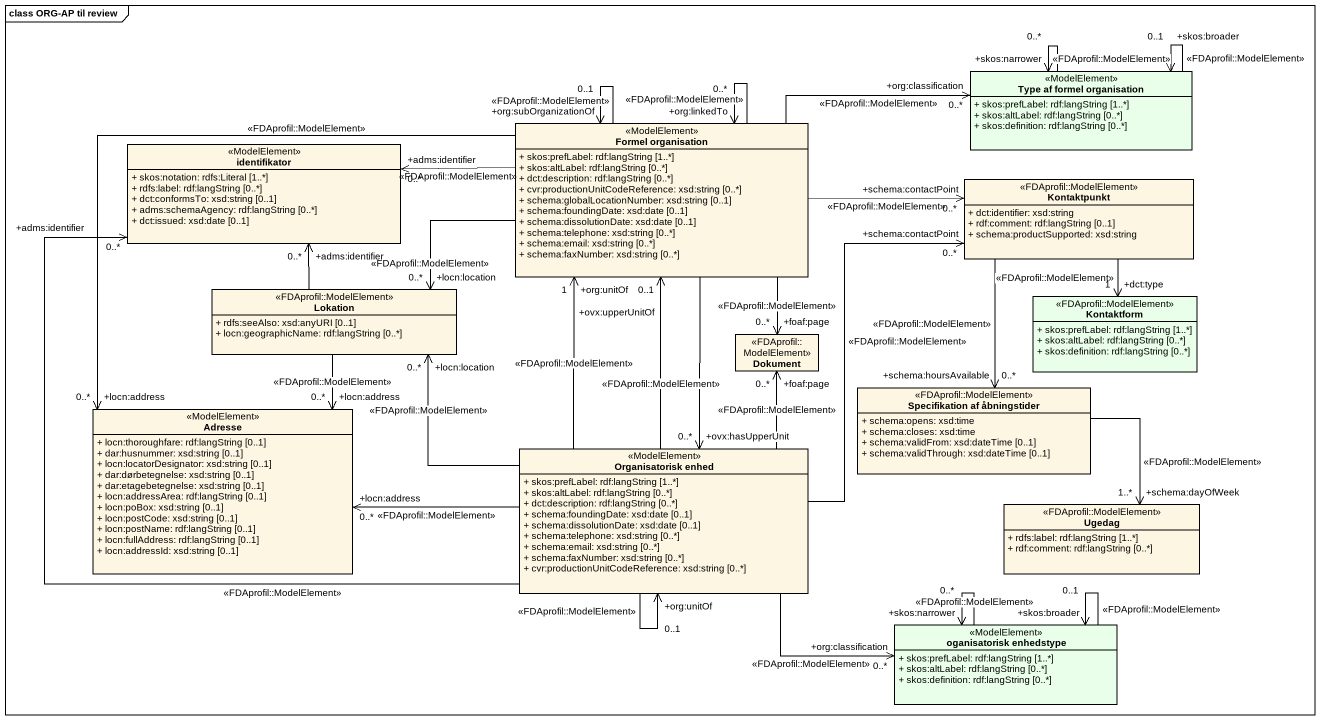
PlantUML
@startuml
mainframe class ORG-AP til review
hide circle
hide empty members
skinparam classAttributeIconSize 0
class "Type af formel organisation" as Type_af_formel_organisation <<ModelElement>> #E9FFE9 {
  + skos:prefLabel: rdf:langString [1..*]
  + skos:altLabel: rdf:langString [0..*]
  + skos:definition: rdf:langString [0..*]
}
class "Formel organisation" as Formel_organisation <<ModelElement>> {
  + skos:prefLabel: rdf:langString [1..*]
  + skos:altLabel: rdf:langString [0..*]
  + dct:description: rdf:langString [0..*]
  + cvr:productionUnitCodeReference: xsd:string [0..*]
  + schema:globalLocationNumber: xsd:string [0..1]
  + schema:foundingDate: xsd:date [0..1]
  + schema:dissolutionDate: xsd:date [0..1]
  + schema:telephone: xsd:string [0..*]
  + schema:email: xsd:string [0..*]
  + schema:faxNumber: xsd:string [0..*]
}
class identifikator <<ModelElement>> {
  + skos:notation: rdfs:Literal [1..*]
  + rdfs:label: rdf:langString [0..*]
  + dct:conformsTo: xsd:string [0..1]
  + adms:schemaAgency: rdf:langString [0..*]
  + dct:issued: xsd:date [0..1]
}
class Kontaktpunkt <<FDAprofil::ModelElement>> {
  + dct:identifier: xsd:string
  + rdf:comment: rdf:langString [0..1]
  + schema:productSupported: xsd:string
}
class Lokation <<FDAprofil::ModelElement>> {
  + rdfs:seeAlso: xsd:anyURI [0..1]
  + locn:geographicName: rdf:langString [0..*]
}
class Kontaktform <<FDAprofil::ModelElement>> #E9FFE9 {
  + skos:prefLabel: rdf:langString [1..*]
  + skos:altLabel: rdf:langString [0..*]
  + skos:definition: rdf:langString [0..*]
}
class Dokument <<FDAprofil::ModelElement>>
class "Specifikation af åbningstider" as Specifikation_af <<FDAprofil::ModelElement>> {
  + schema:opens: xsd:time
  + schema:closes: xsd:time
  + schema:validFrom: xsd:dateTime [0..1]
  + schema:validThrough: xsd:dateTime [0..1]
}
class Adresse <<ModelElement>> {
  + locn:thoroughfare: rdf:langString [0..1]
  + dar:husnummer: xsd:string [0..1]
  + locn:locatorDesignator: xsd:string [0..1]
  + dar:dørbetegnelse: xsd:string [0..1]
  + dar:etagebetegnelse: xsd:string [0..1]
  + locn:addressArea: rdf:langString [0..1]
  + locn:poBox: xsd:string [0..1]
  + locn:postCode: xsd:string [0..1]
  + locn:postName: rdf:langString [0..1]
  + locn:fullAddress: rdf:langString [0..1]
  + locn:addressId: xsd:string [0..1]
}
class "Organisatorisk enhed" as Organisatorisk_enhed <<ModelElement>> {
  + skos:prefLabel: rdf:langString [1..*]
  + skos:altLabel: rdf:langString [0..*]
  + dct:description: rdf:langString [0..*]
  + schema:foundingDate: xsd:date [0..1]
  + schema:dissolutionDate: xsd:date [0..1]
  + schema:telephone: xsd:string [0..*]
  + schema:email: xsd:string [0..*]
  + schema:faxNumber: xsd:string [0..*]
  + cvr:productionUnitCodeReference: xsd:string [0..*]
}
class Ugedag <<FDAprofil::ModelElement>> {
  + rdfs:label: rdf:langString [1..*]
  + rdf:comment: rdf:langString [0..*]
}
class "oganisatorisk enhedstype" as oganisatorisk_enhedstype <<ModelElement>> #E9FFE9 {
  + skos:prefLabel: rdf:langString [1..*]
  + skos:altLabel: rdf:langString [0..*]
  + skos:definition: rdf:langString [0..*]
}
Type_af_formel_organisation --> "+skos:narrower\n0..*" Type_af_formel_organisation : <<FDAprofil::ModelElement>>
Type_af_formel_organisation --> "+skos:broader\n0..1" Type_af_formel_organisation : <<FDAprofil::ModelElement>>
Formel_organisation -right-> "+org:classification\n0..*" Type_af_formel_organisation : <<FDAprofil::ModelElement>>
Formel_organisation --> "+org:linkedTo\n0..*" Formel_organisation : <<FDAprofil::ModelElement>>
Formel_organisation --> "+org:subOrganizationOf\n0..1" Formel_organisation : <<FDAprofil::ModelElement>>
Formel_organisation -left-> "+adms:identifier\n0..*" identifikator : <<FDAprofil::ModelElement>>
Formel_organisation -right-> "+schema:contactPoint\n0..*" Kontaktpunkt : <<FDAprofil::ModelElement>>
Formel_organisation -left-> "+locn:location\n0..*" Lokation : <<FDAprofil::ModelElement>>
Formel_organisation --> "+foaf:page\n0..*" Dokument : <<FDAprofil::ModelElement>>
Formel_organisation --> "+locn:address\n0..*" Adresse : <<FDAprofil::ModelElement>>
Formel_organisation --> "+ovx:hasUpperUnit\n0..*" Organisatorisk_enhed
Kontaktpunkt --> "+dct:type\n1" Kontaktform : <<FDAprofil::ModelElement>>
Kontaktpunkt --> "+schema:hoursAvailable\n0..*" Specifikation_af : <<FDAprofil::ModelElement>>
Lokation -up-> "+adms:identifier\n0..*" identifikator
Lokation --> "+locn:address\n0..*" Adresse : <<FDAprofil::ModelElement>>
Specifikation_af --> "+schema:dayOfWeek\n1..*" Ugedag : <<FDAprofil::ModelElement>>
Organisatorisk_enhed -up-> "+org:unitOf\n1" Formel_organisation : <<FDAprofil::ModelElement>>
Organisatorisk_enhed -up-> "+ovx:upperUnitOf\n0..1" Formel_organisation : <<FDAprofil::ModelElement>>
Organisatorisk_enhed -up-> "+adms:identifier\n0..*" identifikator : <<FDAprofil::ModelElement>>
Organisatorisk_enhed -up-> "+schema:contactPoint\n0..*" Kontaktpunkt : <<FDAprofil::ModelElement>>
Organisatorisk_enhed -up-> "+locn:location\n0..*" Lokation : <<FDAprofil::ModelElement>>
Organisatorisk_enhed -up-> "+foaf:page\n0..*" Dokument : <<FDAprofil::ModelElement>>
Organisatorisk_enhed -left-> "+locn:address\n0..*" Adresse : <<FDAprofil::ModelElement>>
Organisatorisk_enhed --> "+org:unitOf\n0..1" Organisatorisk_enhed : <<FDAprofil::ModelElement>>
Organisatorisk_enhed -right-> "+org:classification\n0..*" oganisatorisk_enhedstype : <<FDAprofil::ModelElement>>
oganisatorisk_enhedstype --> "+skos:narrower\n0..*" oganisatorisk_enhedstype : <<FDAprofil::ModelElement>>
oganisatorisk_enhedstype --> "+skos:broader\n0..1" oganisatorisk_enhedstype : <<FDAprofil::ModelElement>>
@enduml
